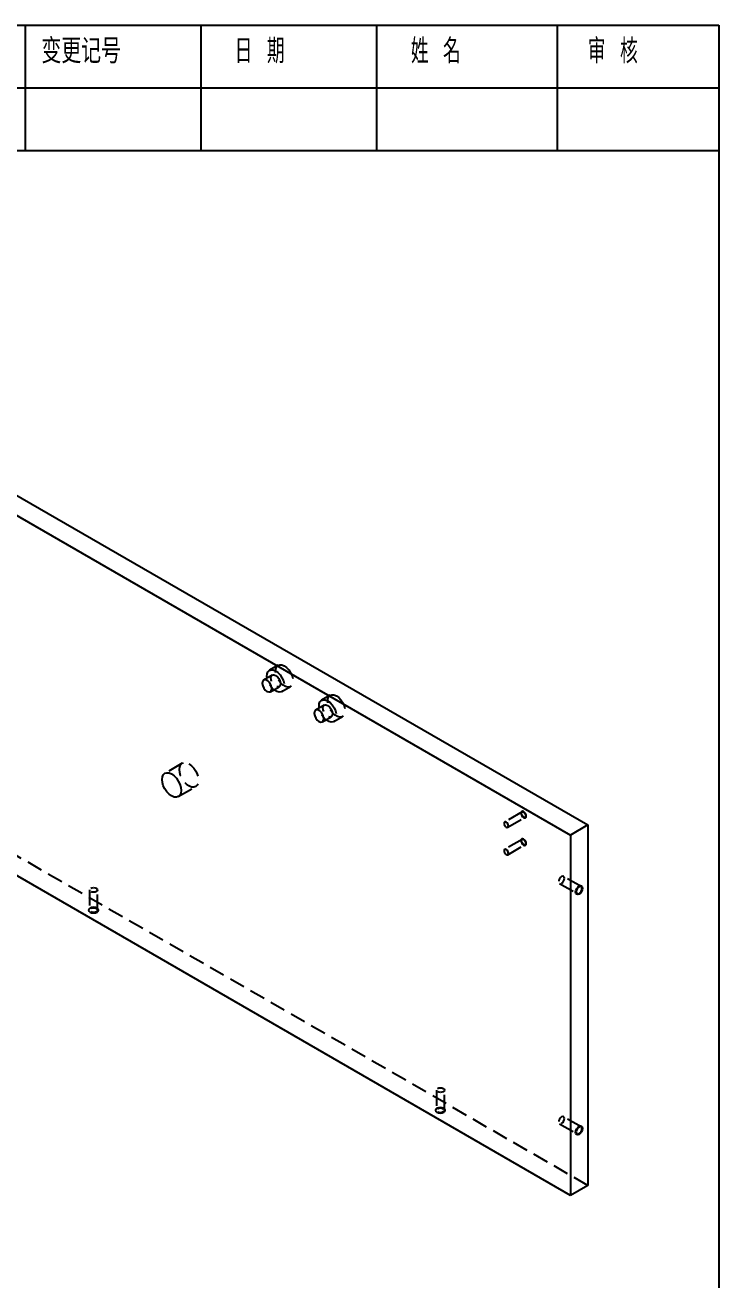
# Model space of a CAD drawing. Extents: x 2 to 292, y 3 to 207.
# Drawn here: x 235.6 to 292.2, y 104.2 to 206.6 of the extents above; entities that cross this region are included whole.
import ezdxf

# ---------------------------------------------------------------- set-up
doc = ezdxf.new("R2010")
doc.units = 0
doc.linetypes.add('SLD-实线', pattern=[0])
doc.linetypes.add('SLD-虚线', pattern=[1.905, 1.27, -0.635])
doc.layers.get('0').update_dxf_attribs({"linetype": 'CONTINUOUS'})
doc.layers.add('图层7', color=7, linetype='SLD-实线')
doc.layers.add('粗实线', color=7, linetype='SLD-实线')
doc.styles.add('SLDTEXTSTYLE1', font='TXT', dxfattribs={"width": 0.736842, "bigfont": 'bigfont'})
doc.styles.add('SLDTEXTSTYLE7', font='TXT', dxfattribs={"width": 0.657895, "bigfont": 'bigfont'})

msp = doc.modelspace()

# ---------------------------------------------------------------- linework, layer by layer
at = {"color": 7, "linetype": 'SLD-实线'}
for p, q in [((202.31670197, 187.04908171), (281.5126618, 141.33022725)), ((200.90248844, 186.23267362), (280.09844827, 140.51381916)), ((280.09844827, 111.11834876), (200.90248844, 156.83720322)), ((281.5126618, 141.33022725), (280.09844827, 140.51381916)), ((281.5126618, 141.33022725), (281.5126618, 111.93475686)), ((280.09844827, 140.51381916), (280.09844827, 111.11834876)), ((281.5126618, 111.93475686), (280.09844827, 111.11834876))]:
    msp.add_line(p, q, dxfattribs=at)
at = {"color": 7, "linetype": 'SLD-虚线'}
for p, q in [((281.5126618, 111.93475686), (202.31670197, 157.65361131)), ((255.78183943, 153.56248509), (255.07473266, 153.15428105)), ((256.26396526, 154.36041135), (255.5568585, 153.9522073)), ((255.62468792, 152.20162839), (256.33179469, 152.60983244)), ((256.55677667, 152.22010963), (257.26388344, 152.62831367)), ((260.50660506, 151.91118752), (259.7994983, 151.50298347)), ((260.02448028, 151.11326066), (259.31737352, 150.70505661)), ((259.86732878, 149.75240396), (260.57443554, 150.16060801)), ((260.79941753, 149.77088519), (261.50652429, 150.17908924)), ((248.43579454, 146.36253239), (247.02158101, 145.54612429)), ((248.12149153, 143.64081685), (249.53570506, 144.45722494)), ((276.15508085, 142.39251097), (274.74086732, 141.57610288)), ((274.99084871, 141.14307739), (276.40506224, 141.95948549)), ((276.15508085, 140.15518899), (274.74086732, 139.3387809)), ((274.99084871, 138.90575602), (276.40506224, 139.72216412)), ((279.21221175, 136.56155426), (280.64056844, 135.73698149)), ((280.97054162, 136.30857358), (279.54218492, 137.13314635)), ((240.8775751, 136.03539363), (240.8775751, 134.38598004)), ((241.53757513, 134.38598004), (241.53757513, 136.03539363)), ((269.16184608, 119.70723155), (269.16184608, 118.05781796)), ((269.82184538, 118.05781838), (269.82184538, 119.70723197)), ((279.21221175, 116.96457521), (280.64056844, 116.14000244)), ((280.97054162, 116.71159453), (279.54218492, 117.5361673))]:
    msp.add_line(p, q, dxfattribs=at)
at = {"color": 7, "linetype": 'SLD-虚线', "flags": 128}
for points in [[(256.05681706, 153.90270002), (256.24759266, 153.7622878), (256.42421851, 153.57173055), (256.57359643, 153.3451613), (256.68464705, 153.09938159), (256.74913489, 152.8526223), (256.76227628, 152.62318276), (256.72309657, 152.42808081), (256.63450284, 152.28178438), (256.50306367, 152.19514619), (256.33852975, 152.17458913), (256.15310153, 152.22163952), (255.96053364, 152.3328066), (255.77510541, 152.49984708), (255.61057044, 152.71037157), (255.47913233, 152.94876557), (255.3905386, 153.19735014), (255.35135889, 153.43768803), (255.36450028, 153.65195485), (255.42898812, 153.82425807), (255.54003874, 153.94182145), (255.68941666, 153.99592263), (255.86604251, 153.98255201), (256.05681706, 153.90270002)], [(256.05681706, 153.53525651), (256.19730725, 153.42382599), (256.31882399, 153.26679207), (256.40495424, 153.08536405), (256.44406757, 152.90404112), (256.43087982, 152.74731518), (256.36717381, 152.63635158), (256.2615517, 152.58613773), (256.12827915, 152.60345405), (255.98535602, 152.68596181), (255.85208347, 152.82251871), (255.74646136, 152.99468124), (255.68275535, 153.17919824), (255.6695676, 153.35115044), (255.70868093, 153.48731408), (255.79481117, 153.56929823), (255.91632791, 153.58603191), (256.05681706, 153.53525651)], [(256.76392382, 154.31090406), (256.95469942, 154.17049184), (257.13132528, 153.97993459), (257.28070319, 153.75336534), (257.39175381, 153.50758564), (257.45624165, 153.26082635), (257.46938304, 153.0313868), (257.43020333, 152.83628485), (257.3416096, 152.68998842), (257.21017044, 152.60335024), (257.04563652, 152.58279318), (256.8602083, 152.62984356), (256.6676404, 152.74101064), (256.48221218, 152.90805113), (256.31767721, 153.11857562), (256.1862391, 153.35696962), (256.09764537, 153.60555419), (256.05846566, 153.84589207), (256.07160704, 154.0601589), (256.13609488, 154.23246211), (256.24714551, 154.35002549), (256.39652342, 154.40412667), (256.57314927, 154.39075606), (256.76392382, 154.31090406)], [(260.29945897, 151.45347497), (260.49023246, 151.31306397), (260.66685937, 151.12250611), (260.81623623, 150.89593747), (260.92728685, 150.65015777), (260.99177574, 150.40339787), (261.00491713, 150.17395832), (260.96573742, 149.97885637), (260.87714264, 149.83256055), (260.74570558, 149.74592115), (260.58117061, 149.7253647), (260.39574344, 149.77241448), (260.20317449, 149.88358217), (260.01774522, 150.05062325), (259.85321235, 150.26114653), (259.72177319, 150.49954114), (259.6331784, 150.74812632), (259.5940008, 150.98846298), (259.60714219, 151.20272981), (259.67162897, 151.37503363), (259.7826796, 151.49259701), (259.93205646, 151.5466988), (260.10868336, 151.53332758), (260.29945897, 151.45347497)], [(261.00656573, 151.86167902), (261.19733923, 151.72126802), (261.37396613, 151.53071016), (261.52334299, 151.30414152), (261.63439362, 151.05836182), (261.69888251, 150.81160192), (261.7120239, 150.58216237), (261.67284419, 150.38706042), (261.5842494, 150.2407646), (261.45281235, 150.1541252), (261.28827737, 150.13356874), (261.10285021, 150.18061852), (260.91028126, 150.29178621), (260.72485198, 150.4588273), (260.56031911, 150.66935058), (260.42887995, 150.90774518), (260.34028517, 151.15633037), (260.30110757, 151.39666703), (260.31424895, 151.61093386), (260.37873574, 151.78323768), (260.48978636, 151.90080106), (260.63916322, 151.95490285), (260.81579013, 151.94153163), (261.00656573, 151.86167902)], [(260.29945897, 151.08603147), (260.43994916, 150.97460095), (260.56146485, 150.81756764), (260.64759404, 150.63614022), (260.68670843, 150.45481669), (260.67352068, 150.29809074), (260.60981361, 150.18712775), (260.5041915, 150.13691391), (260.37091895, 150.15423022), (260.22799688, 150.23673738), (260.09472433, 150.37329427), (259.98910222, 150.54545681), (259.92539515, 150.72997442), (259.91220951, 150.9019254), (259.95132178, 151.03808964), (260.03745308, 151.12007319), (260.15896877, 151.13680748), (260.29945897, 151.08603147)], [(248.9857498, 146.30807355), (249.18706369, 146.16125231), (249.37465826, 145.96322621), (249.53574984, 145.72749011), (249.65935917, 145.4701097), (249.73706373, 145.20862431), (249.76356725, 144.96085421), (249.73706373, 144.74368441), (249.65935917, 144.57191481), (249.53574984, 144.45725069), (249.37465826, 144.40750697), (249.18706369, 144.42607295), (248.9857498, 144.51168378), (248.7844359, 144.65850502), (248.59684081, 144.85653143), (248.43574976, 145.09226722), (248.3121399, 145.34964794), (248.23443586, 145.61113302), (248.20793234, 145.85890312), (248.23443586, 146.07607292), (248.3121399, 146.24784283), (248.43574976, 146.36250664), (248.59684081, 146.41225067), (248.7844359, 146.39368438), (248.9857498, 146.30807355)], [(276.28007155, 142.38013385), (276.34772145, 142.32554139), (276.40507067, 142.24818397), (276.44339269, 142.15983395), (276.45684807, 142.07394792), (276.44339269, 142.00359593), (276.40507067, 141.95949279), (276.34772145, 141.94834936), (276.28007155, 141.97186383), (276.21242164, 142.02645628), (276.15507242, 142.1038137), (276.1167504, 142.19216251), (276.10329502, 142.27804975), (276.1167504, 142.34840053), (276.15507242, 142.39250489), (276.21242164, 142.40364831), (276.28007155, 142.38013385)], [(276.28007155, 140.14281187), (276.34772145, 140.08821941), (276.40507067, 140.01086199), (276.44339269, 139.92251318), (276.45684807, 139.83662594), (276.44339269, 139.76627395), (276.40507067, 139.72217081), (276.34772145, 139.71102678), (276.28007155, 139.73454185), (276.21242164, 139.7891337), (276.15507242, 139.86649173), (276.1167504, 139.95484053), (276.10329502, 140.04072778), (276.1167504, 140.11107976), (276.15507242, 140.15518291), (276.21242164, 140.16632633), (276.28007155, 140.14281187)], [(279.37719833, 136.57789214), (279.46649569, 136.64995361), (279.54219834, 136.75206728), (279.59278123, 136.86868671), (279.61054357, 136.98205764), (279.59278123, 137.07492121), (279.54219834, 137.13313888), (279.46649569, 137.14784814), (279.37719833, 137.11680907), (279.28790098, 137.0447476), (279.21219833, 136.94263393), (279.16161544, 136.8260145), (279.1438531, 136.71264296), (279.16161544, 136.61978), (279.21219833, 136.56156233), (279.28790098, 136.54685308), (279.37719833, 136.57789214)], [(240.97422988, 136.17010097), (241.08128958, 136.21139725), (241.20757512, 136.22589858), (241.33386065, 136.21139725), (241.44092035, 136.17010097), (241.51245537, 136.10829672), (241.53757513, 136.03539363), (241.51245537, 135.96249055), (241.44092035, 135.90068629), (241.33386065, 135.85939001), (241.20757512, 135.84488868), (241.08128958, 135.85939001), (240.97422988, 135.90068629), (240.90269486, 135.96249055), (240.8775751, 136.03539363), (240.90269486, 136.10829672), (240.97422988, 136.17010097)], [(240.97422988, 134.52068738), (241.08128958, 134.56198366), (241.20757512, 134.57648499), (241.33386065, 134.56198366), (241.44092035, 134.52068738), (241.51245537, 134.45888313), (241.53757513, 134.38598004), (241.51245537, 134.31307695), (241.44092035, 134.2512727), (241.33386065, 134.20997642), (241.20757512, 134.19547509), (241.08128958, 134.20997642), (240.97422988, 134.2512727), (240.90269486, 134.31307695), (240.8775751, 134.38598004), (240.90269486, 134.45888313), (240.97422988, 134.52068738)], [(269.25850076, 119.84193895), (269.36556091, 119.88323497), (269.49184609, 119.8977365), (269.61813104, 119.88323551), (269.72519202, 119.84193849), (269.7967262, 119.78013472), (269.82184538, 119.70723197), (269.79672738, 119.63432787), (269.7251907, 119.57252458), (269.61813266, 119.53122733), (269.49184537, 119.51672702), (269.36556042, 119.53122801), (269.25850155, 119.57252381), (269.18696526, 119.6343288), (269.16184608, 119.70723155), (269.18696619, 119.78013444), (269.25850076, 119.84193895)], [(269.25850076, 118.19252535), (269.36556091, 118.23382138), (269.49184609, 118.24832291), (269.61813104, 118.23382192), (269.72519202, 118.1925249), (269.7967262, 118.13072113), (269.82184538, 118.05781838), (269.79672738, 117.98491427), (269.7251907, 117.92311098), (269.61813266, 117.88181374), (269.49184537, 117.86731343), (269.36556042, 117.88181442), (269.25850155, 117.92311022), (269.18696526, 117.98491521), (269.16184608, 118.05781796), (269.18696619, 118.13072085), (269.25850076, 118.19252535)], [(279.37719833, 116.98091248), (279.46649569, 117.05297396), (279.54219834, 117.15508762), (279.59278123, 117.27170706), (279.61054357, 117.38507859), (279.59278123, 117.47794155), (279.54219834, 117.53615923), (279.46649569, 117.55086848), (279.37719833, 117.51982942), (279.28790098, 117.44776794), (279.21219833, 117.34565428), (279.16161544, 117.22903484), (279.1438531, 117.11566392), (279.16161544, 117.02280035), (279.21219833, 116.96458267), (279.28790098, 116.94987342), (279.37719833, 116.98091248)]]:
    msp.add_lwpolyline(points, dxfattribs=at)
at = {"color": 7, "linetype": 'SLD-实线', "flags": 128}
for points in [[(255.34971029, 152.22885697), (255.49020049, 152.17808097), (255.61171723, 152.19481464), (255.69784748, 152.27680002), (255.7369608, 152.41296244), (255.72377306, 152.58491464), (255.66006704, 152.76943163), (255.55444493, 152.94159417), (255.42117238, 153.07815107), (255.27824926, 153.16065883), (255.14497671, 153.17797514), (255.0393546, 153.1277613), (254.97564858, 153.0167977), (254.96246083, 152.86007175), (255.00157416, 152.67875004), (255.08770441, 152.49732081), (255.20922115, 152.34028689), (255.34971029, 152.22885697)], [(259.5923522, 149.77963193), (259.7328424, 149.72885593), (259.85435808, 149.74559021), (259.94048728, 149.82757619), (259.97960166, 149.96373801), (259.96641391, 150.1356902), (259.90270684, 150.32020781), (259.79708473, 150.49237035), (259.66381218, 150.62892724), (259.52089011, 150.7114344), (259.38761756, 150.72875071), (259.28199545, 150.67853687), (259.21828838, 150.56757388), (259.20510274, 150.41084671), (259.24421502, 150.22952561), (259.33034632, 150.04809577), (259.451862, 149.89106245), (259.5923522, 149.77963193)], [(247.57153627, 145.49166546), (247.77285016, 145.34484421), (247.96044473, 145.14681811), (248.12153631, 144.91108201), (248.24514564, 144.6537016), (248.3228502, 144.39221622), (248.34935372, 144.14444611), (248.3228502, 143.92727632), (248.24514564, 143.75550671), (248.12153631, 143.6408426), (247.96044473, 143.59109887), (247.77285016, 143.60966485), (247.57153627, 143.69527568), (247.37022237, 143.84209693), (247.18262728, 144.04012333), (247.02153623, 144.27585913), (246.89792637, 144.53323984), (246.82022233, 144.79472492), (246.79371881, 145.04249503), (246.82022233, 145.25966482), (246.89792637, 145.43143473), (247.02153623, 145.54609855), (247.18262728, 145.59584257), (247.37022237, 145.57727629), (247.57153627, 145.49166546)], [(276.28007146, 142.42096093), (276.19889205, 142.44917817), (276.13007146, 142.4358063), (276.08408702, 142.38288109), (276.06793943, 142.2984599), (276.08408702, 142.1953951), (276.13007146, 142.08937738), (276.19889205, 141.99654696), (276.28007146, 141.93103644), (276.36125088, 141.9028192), (276.43007146, 141.91619106), (276.47605591, 141.96911628), (276.4922035, 142.05353747), (276.47605591, 142.15660226), (276.43007146, 142.26261999), (276.36125088, 142.35545041), (276.28007146, 142.42096093)], [(274.86585802, 141.15545574), (274.93350792, 141.13194127), (274.99085714, 141.14308469), (275.02917916, 141.18718784), (275.04263454, 141.25753983), (275.02917916, 141.34342585), (274.99085714, 141.43177588), (274.93350792, 141.5091333), (274.86585802, 141.56372575), (274.79820811, 141.58724022), (274.74085889, 141.57609679), (274.70253687, 141.53199243), (274.68908149, 141.46164166), (274.70253687, 141.37575442), (274.74085889, 141.28740561), (274.79820811, 141.21004819), (274.86585802, 141.15545574)], [(276.28007146, 140.1836391), (276.19889205, 140.21185634), (276.13007146, 140.19848448), (276.08408702, 140.14555926), (276.06793943, 140.06113808), (276.08408702, 139.95807328), (276.13007146, 139.85205555), (276.19889205, 139.75922513), (276.28007146, 139.69371462), (276.36125088, 139.66549738), (276.43007146, 139.67886924), (276.47605591, 139.73179446), (276.4922035, 139.81621564), (276.47605591, 139.91928044), (276.43007146, 140.02529817), (276.36125088, 140.11812858), (276.28007146, 140.1836391)], [(274.86585802, 138.91813376), (274.93350792, 138.89461868), (274.99085714, 138.90576272), (275.02917916, 138.94986586), (275.04263454, 139.02021785), (275.02917916, 139.10610509), (274.99085714, 139.1944539), (274.93350792, 139.27181132), (274.86585802, 139.32640377), (274.79820811, 139.34991824), (274.74085889, 139.33877481), (274.70253687, 139.29467167), (274.68908149, 139.22431968), (274.70253687, 139.13843244), (274.74085889, 139.05008363), (274.79820811, 138.9727256), (274.86585802, 138.91813376)], [(280.80555486, 135.69616152), (280.69731564, 135.65853854), (280.60555486, 135.67636769), (280.54424227, 135.74693464), (280.52271215, 135.85949623), (280.54424227, 135.99691596), (280.60555486, 136.13827292), (280.69731564, 136.26204682), (280.80555486, 136.34939417), (280.91379408, 136.38701716), (281.00555486, 136.36918801), (281.06686746, 136.29862105), (281.08839757, 136.18605947), (281.06686746, 136.04863974), (281.00555486, 135.90728277), (280.91379408, 135.78350888), (280.80555486, 135.69616152)], [(280.80555503, 135.75331937), (280.89485239, 135.82538084), (280.97055504, 135.92749451), (281.02113792, 136.04411394), (281.03890027, 136.15748487), (281.02113792, 136.25034844), (280.97055504, 136.30856612), (280.89485239, 136.32327537), (280.80555503, 136.2922363), (280.71625767, 136.22017483), (280.64055503, 136.11806116), (280.58997214, 136.00144173), (280.57220979, 135.8880702), (280.58997214, 135.79520724), (280.64055503, 135.73698956), (280.71625767, 135.72228031), (280.80555503, 135.75331937)], [(241.49041783, 134.54926225), (241.36064849, 134.59931834), (241.20757512, 134.61689571), (241.05450174, 134.59931834), (240.9247324, 134.54926225), (240.8380233, 134.474348), (240.80757512, 134.38598062), (240.8380233, 134.29761325), (240.9247324, 134.222699), (241.05450174, 134.1726429), (241.20757512, 134.15506554), (241.36064849, 134.1726429), (241.49041783, 134.222699), (241.57712693, 134.29761325), (241.60757512, 134.38598062), (241.57712693, 134.474348), (241.49041783, 134.54926225)], [(269.77468908, 118.22110001), (269.64491974, 118.27115611), (269.49184636, 118.28873347), (269.33877299, 118.27115611), (269.20900365, 118.22110001), (269.12229455, 118.14618576), (269.09184636, 118.05781839), (269.12229455, 117.96945101), (269.20900365, 117.89453676), (269.33877299, 117.84448067), (269.49184636, 117.8269033), (269.64491974, 117.84448067), (269.77468908, 117.89453676), (269.86139818, 117.96945101), (269.89184636, 118.05781839), (269.86139818, 118.14618576), (269.77468908, 118.22110001)], [(280.80555486, 116.09918204), (280.69731564, 116.06155905), (280.60555486, 116.0793882), (280.54424227, 116.14995516), (280.52271215, 116.26251674), (280.54424227, 116.39993647), (280.60555486, 116.54129344), (280.69731564, 116.66506733), (280.80555486, 116.75241469), (280.91379408, 116.79003767), (281.00555486, 116.77220852), (281.06686746, 116.70164157), (281.08839757, 116.58907999), (281.06686746, 116.45166026), (281.00555486, 116.31030329), (280.91379408, 116.1865294), (280.80555486, 116.09918204)], [(280.80555503, 116.15633972), (280.89485239, 116.22840119), (280.97055504, 116.33051485), (281.02113792, 116.44713429), (281.03890027, 116.56050582), (281.02113792, 116.65336878), (280.97055504, 116.71158646), (280.89485239, 116.72629571), (280.80555503, 116.69525665), (280.71625767, 116.62319517), (280.64055503, 116.52108151), (280.58997214, 116.40446207), (280.57220979, 116.29109115), (280.58997214, 116.19822758), (280.64055503, 116.1400099), (280.71625767, 116.12530065), (280.80555503, 116.15633972)]]:
    msp.add_lwpolyline(points, dxfattribs=at)
at = {"layer": '图层7', "color": 5}
for p, q in [((235.63182865, 206.5709215), (235.63182865, 196.35433538)), ((249.96175216, 206.5709215), (249.96175216, 196.35433538)), ((264.29167566, 206.5709215), (264.29167566, 196.35433538)), ((279.00386102, 206.5709215), (279.00386102, 196.35433538)), ((147.20335433, 201.44208283), (292.20335529, 201.44208283)), ((147.20335433, 196.35433538), (292.20335529, 196.35433538))]:
    msp.add_line(p, q, dxfattribs=at)
at = {"layer": '粗实线', "color": 5}
for p, q in [((2.20335337, 206.5709215), (292.20335529, 206.5709215)), ((292.20335529, 206.5709215), (292.20335529, 3.09596976))]:
    msp.add_line(p, q, dxfattribs=at)

# ---------------------------------------------------------------- texts
at = {"layer": '图层7', "color": 5, "char_height": 2, "attachment_point": 1}
for s, insert, style in [('变\\M+18D58记\\M+18D86', (236.95844552, 205.45562471), 'SLDTEXTSTYLE1'), ('\\M+193FA \\M+18AFA', (252.71885129, 205.45562471), 'SLDTEXTSTYLE7'), ('\\M+190A9 \\M+196BC', (267.08320364, 205.45562471), 'SLDTEXTSTYLE7'), ('审 \\M+18A6A', (281.51731514, 205.45562471), 'SLDTEXTSTYLE7')]:
    msp.add_mtext(s, dxfattribs=dict(at, insert=insert, style=style))

doc.saveas('drawing.dxf')
